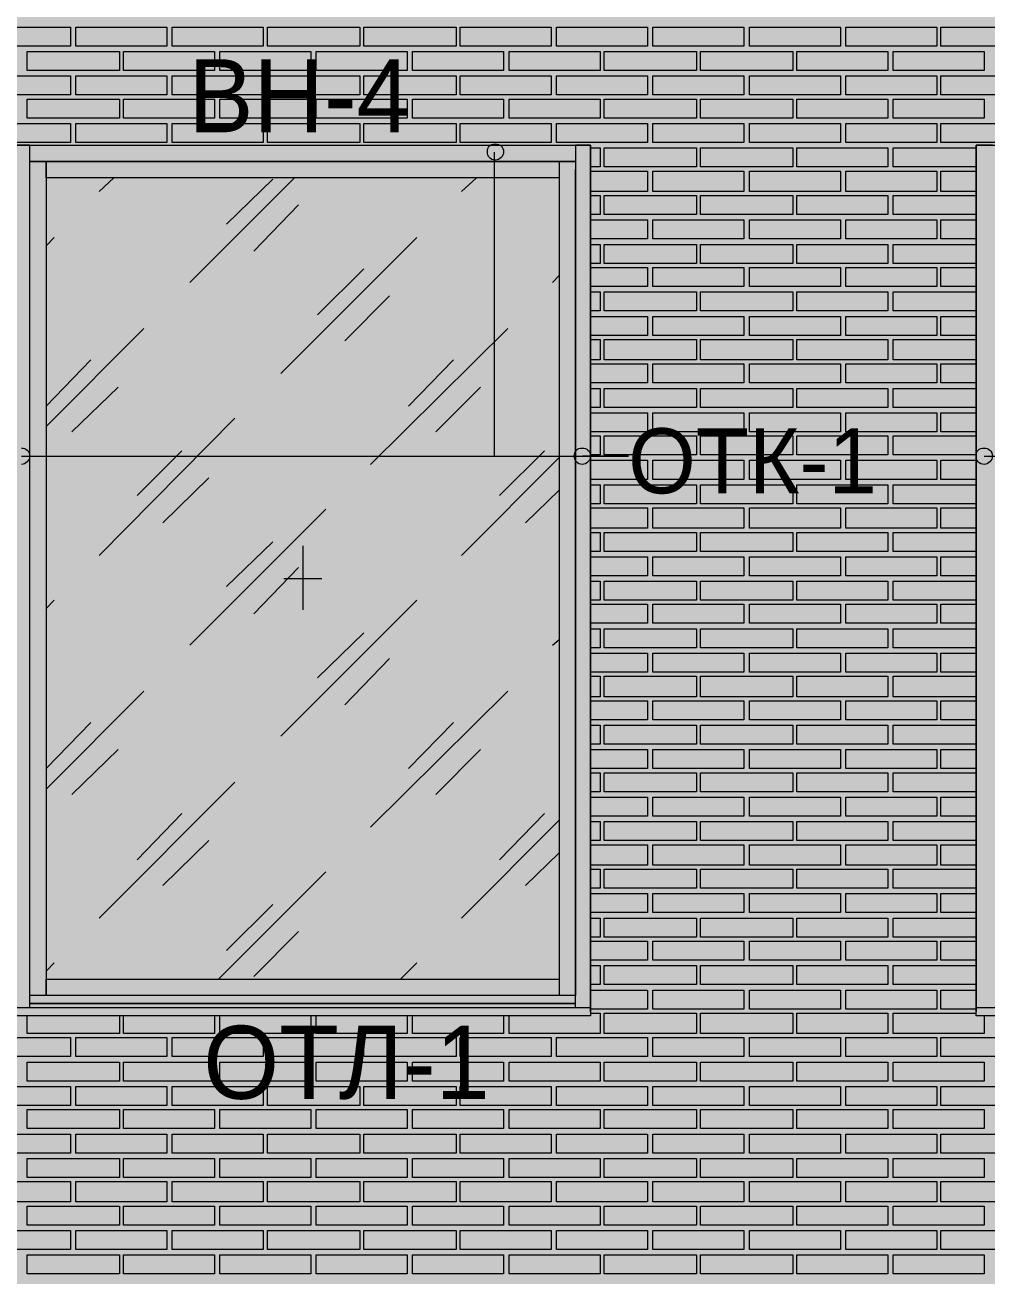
# Model space of a CAD drawing. Header units: millimetres. Extents: x -28928 to 100580, y -22867 to 36490.
# Drawn here: x 23032 to 26030, y 20267 to 24164 of the extents above; entities that cross this region are included whole.
import ezdxf

# ---------------------------------------------------------------- set-up
doc = ezdxf.new("R2010")
doc.units = ezdxf.units.MM
doc.layers.add('PDF _Геометрия', color=7, linetype='Continuous', true_color=0x8f8e8d)
doc.layers.add('PDF _Сплошная заливка', color=7, linetype='Continuous', true_color=0xffffff)
doc.layers.add('PDF _Текст', color=7, linetype='Continuous')

msp = doc.modelspace()

# ---------------------------------------------------------------- hatches: boundary and pattern name
at = {"layer": 'PDF _Сплошная заливка', "true_color": 0xdcd6cf, "transparency": 33554559}
msp.add_hatch(color=254, dxfattribs=at).paths.add_polyline_path([(19133.7, 30089.1), (19133.7, 16343.4), (52641.4, 16343.4), (52641.4, 30089.1)])

# ---------------------------------------------------------------- linework, layer by layer
at = {"layer": 'PDF _Геометрия', "lineweight": 9}
for points in [[(23174.1, 24098.4), (23030.3, 24098.4), (22890.7, 24098.4), (22890.7, 24157.6), (23030.3, 24157.6), (23174.1, 24157.6)], [(23474.5, 24098.4), (23330.7, 24098.4), (23191.1, 24098.4), (23191.1, 24157.6), (23330.7, 24157.6), (23474.5, 24157.6)], [(23774.9, 24098.4), (23631.1, 24098.4), (23491.4, 24098.4), (23491.4, 24157.6), (23631.1, 24157.6), (23774.9, 24157.6)], [(24075.3, 24098.4), (23931.4, 24098.4), (23787.6, 24098.4), (23787.6, 24157.6), (23931.4, 24157.6), (24075.3, 24157.6)], [(24375.7, 24098.4), (24231.8, 24098.4), (24088, 24098.4), (24088, 24157.6), (24231.8, 24157.6), (24375.7, 24157.6)], [(24671.8, 24098.4), (24532.2, 24098.4), (24388.4, 24098.4), (24388.4, 24157.6), (24532.2, 24157.6), (24671.8, 24157.6)], [(24972.2, 24098.4), (24832.6, 24098.4), (24688.7, 24098.4), (24688.7, 24157.6), (24832.6, 24157.6), (24972.2, 24157.6)], [(25272.6, 24098.4), (25128.7, 24098.4), (24989.1, 24098.4), (24989.1, 24157.6), (25128.7, 24157.6), (25272.6, 24157.6)], [(25573, 24098.4), (25429.1, 24098.4), (25289.5, 24098.4), (25289.5, 24157.6), (25429.1, 24157.6), (25573, 24157.6)], [(25873.4, 24098.4), (25729.5, 24098.4), (25589.9, 24098.4), (25589.9, 24157.6), (25729.5, 24157.6), (25873.4, 24157.6)], [(26173.7, 24098.4), (26029.9, 24098.4), (25886.1, 24098.4), (25886.1, 24157.6), (26029.9, 24157.6), (26173.7, 24157.6)], [(23326.4, 24081.4), (23326.4, 24022.2), (23038.7, 24022.2), (23038.7, 24081.4)], [(23622.6, 24081.4), (23622.6, 24022.2), (23339.1, 24022.2), (23339.1, 24081.4)], [(23923, 24081.4), (23923, 24022.2), (23639.5, 24022.2), (23639.5, 24081.4)], [(24223.4, 24081.4), (24223.4, 24022.2), (23939.9, 24022.2), (23939.9, 24081.4)], [(24523.7, 24081.4), (24523.7, 24022.2), (24240.3, 24022.2), (24240.3, 24081.4)], [(24824.1, 24081.4), (24824.1, 24022.2), (24540.7, 24022.2), (24540.7, 24081.4)], [(25124.5, 24081.4), (25124.5, 24022.2), (24836.8, 24022.2), (24836.8, 24081.4)], [(25424.9, 24081.4), (25424.9, 24022.2), (25137.2, 24022.2), (25137.2, 24081.4)], [(25721.1, 24081.4), (25721.1, 24022.2), (25437.6, 24022.2), (25437.6, 24081.4)], [(26021.4, 24081.4), (26021.4, 24022.2), (25738, 24022.2), (25738, 24081.4)], [(23174.1, 23946), (23030.3, 23946), (22890.7, 23946), (22890.7, 24005.3), (23030.3, 24005.3), (23174.1, 24005.3)], [(23474.5, 23946), (23330.7, 23946), (23191.1, 23946), (23191.1, 24005.3), (23330.7, 24005.3), (23474.5, 24005.3)], [(23774.9, 23946), (23631.1, 23946), (23491.4, 23946), (23491.4, 24005.3), (23631.1, 24005.3), (23774.9, 24005.3)], [(24075.3, 23946), (23931.4, 23946), (23787.6, 23946), (23787.6, 24005.3), (23931.4, 24005.3), (24075.3, 24005.3)], [(24375.7, 23946), (24231.8, 23946), (24088, 23946), (24088, 24005.3), (24231.8, 24005.3), (24375.7, 24005.3)], [(24671.8, 23946), (24532.2, 23946), (24388.4, 23946), (24388.4, 24005.3), (24532.2, 24005.3), (24671.8, 24005.3)], [(24972.2, 23946), (24832.6, 23946), (24688.7, 23946), (24688.7, 24005.3), (24832.6, 24005.3), (24972.2, 24005.3)], [(25272.6, 23946), (25128.7, 23946), (24989.1, 23946), (24989.1, 24005.3), (25128.7, 24005.3), (25272.6, 24005.3)], [(25573, 23946), (25429.1, 23946), (25289.5, 23946), (25289.5, 24005.3), (25429.1, 24005.3), (25573, 24005.3)], [(25873.4, 23946), (25729.5, 23946), (25589.9, 23946), (25589.9, 24005.3), (25729.5, 24005.3), (25873.4, 24005.3)], [(26173.7, 23946), (26029.9, 23946), (25886.1, 23946), (25886.1, 24005.3), (26029.9, 24005.3), (26173.7, 24005.3)], [(23326.4, 23933.4), (23326.4, 23874.1), (23038.7, 23874.1), (23038.7, 23933.4)], [(23622.6, 23933.4), (23622.6, 23874.1), (23339.1, 23874.1), (23339.1, 23933.4)], [(23923, 23933.4), (23923, 23874.1), (23639.5, 23874.1), (23639.5, 23933.4)], [(24223.4, 23933.4), (24223.4, 23874.1), (23939.9, 23874.1), (23939.9, 23933.4)], [(24523.7, 23933.4), (24523.7, 23874.1), (24240.3, 23874.1), (24240.3, 23933.4)], [(24824.1, 23933.4), (24824.1, 23874.1), (24540.7, 23874.1), (24540.7, 23933.4)], [(25124.5, 23933.4), (25124.5, 23874.1), (24836.8, 23874.1), (24836.8, 23933.4)], [(25424.9, 23933.4), (25424.9, 23874.1), (25137.2, 23874.1), (25137.2, 23933.4)], [(25721.1, 23933.4), (25721.1, 23874.1), (25437.6, 23874.1), (25437.6, 23933.4)], [(26021.4, 23933.4), (26021.4, 23874.1), (25738, 23874.1), (25738, 23933.4)], [(23174.1, 23798), (23030.3, 23798), (22890.7, 23798), (22890.7, 23857.2), (23030.3, 23857.2), (23174.1, 23857.2)], [(23474.5, 23798), (23330.7, 23798), (23191.1, 23798), (23191.1, 23857.2), (23330.7, 23857.2), (23474.5, 23857.2)], [(23774.9, 23798), (23631.1, 23798), (23491.4, 23798), (23491.4, 23857.2), (23631.1, 23857.2), (23774.9, 23857.2)], [(24075.3, 23798), (23931.4, 23798), (23787.6, 23798), (23787.6, 23857.2), (23931.4, 23857.2), (24075.3, 23857.2)], [(24375.7, 23798), (24231.8, 23798), (24088, 23798), (24088, 23857.2), (24231.8, 23857.2), (24375.7, 23857.2)], [(24671.8, 23798), (24532.2, 23798), (24388.4, 23798), (24388.4, 23857.2), (24532.2, 23857.2), (24671.8, 23857.2)], [(24972.2, 23798), (24832.6, 23798), (24688.7, 23798), (24688.7, 23857.2), (24832.6, 23857.2), (24972.2, 23857.2)], [(25272.6, 23798), (25128.7, 23798), (24989.1, 23798), (24989.1, 23857.2), (25128.7, 23857.2), (25272.6, 23857.2)], [(25573, 23798), (25429.1, 23798), (25289.5, 23798), (25289.5, 23857.2), (25429.1, 23857.2), (25573, 23857.2)], [(25873.4, 23798), (25729.5, 23798), (25589.9, 23798), (25589.9, 23857.2), (25729.5, 23857.2), (25873.4, 23857.2)], [(26173.7, 23798), (26029.9, 23798), (25886.1, 23798), (25886.1, 23857.2), (26029.9, 23857.2), (26173.7, 23857.2)], [(25124.5, 23781), (25124.5, 23721.8), (24836.8, 23721.8), (24836.8, 23781)], [(25424.9, 23781), (25424.9, 23721.8), (25137.2, 23721.8), (25137.2, 23781)], [(25721.1, 23781), (25721.1, 23721.8), (25437.6, 23721.8), (25437.6, 23781)], [(25272.6, 23645.7), (25128.7, 23645.7), (24989.1, 23645.7), (24989.1, 23709.1), (25128.7, 23709.1), (25272.6, 23709.1)], [(25573, 23645.7), (25429.1, 23645.7), (25289.5, 23645.7), (25289.5, 23709.1), (25429.1, 23709.1), (25573, 23709.1)], [(25873.4, 23645.7), (25729.5, 23645.7), (25589.9, 23645.7), (25589.9, 23709.1), (25729.5, 23709.1), (25873.4, 23709.1)], [(25124.5, 23633), (25124.5, 23573.7), (24836.8, 23573.7), (24836.8, 23633)], [(25424.9, 23633), (25424.9, 23573.7), (25137.2, 23573.7), (25137.2, 23633)], [(25721.1, 23633), (25721.1, 23573.7), (25437.6, 23573.7), (25437.6, 23633)], [(25272.6, 23497.6), (25128.7, 23497.6), (24989.1, 23497.6), (24989.1, 23556.8), (25128.7, 23556.8), (25272.6, 23556.8)], [(25573, 23497.6), (25429.1, 23497.6), (25289.5, 23497.6), (25289.5, 23556.8), (25429.1, 23556.8), (25573, 23556.8)], [(25873.4, 23497.6), (25729.5, 23497.6), (25589.9, 23497.6), (25589.9, 23556.8), (25729.5, 23556.8), (25873.4, 23556.8)], [(25124.5, 23480.7), (25124.5, 23421.4), (24836.8, 23421.4), (24836.8, 23480.7)], [(25424.9, 23480.7), (25424.9, 23421.4), (25137.2, 23421.4), (25137.2, 23480.7)], [(25721.1, 23480.7), (25721.1, 23421.4), (25437.6, 23421.4), (25437.6, 23480.7)], [(25272.6, 23349.5), (25128.7, 23349.5), (24989.1, 23349.5), (24989.1, 23408.7), (25128.7, 23408.7), (25272.6, 23408.7)], [(25573, 23349.5), (25429.1, 23349.5), (25289.5, 23349.5), (25289.5, 23408.7), (25429.1, 23408.7), (25573, 23408.7)], [(25873.4, 23349.5), (25729.5, 23349.5), (25589.9, 23349.5), (25589.9, 23408.7), (25729.5, 23408.7), (25873.4, 23408.7)], [(25124.5, 23332.6), (25124.5, 23273.4), (24836.8, 23273.4), (24836.8, 23332.6)], [(25424.9, 23332.6), (25424.9, 23273.4), (25137.2, 23273.4), (25137.2, 23332.6)], [(25721.1, 23332.6), (25721.1, 23273.4), (25437.6, 23273.4), (25437.6, 23332.6)], [(25272.6, 23197.2), (25128.7, 23197.2), (24989.1, 23197.2), (24989.1, 23256.4), (25128.7, 23256.4), (25272.6, 23256.4)], [(25573, 23197.2), (25429.1, 23197.2), (25289.5, 23197.2), (25289.5, 23256.4), (25429.1, 23256.4), (25573, 23256.4)], [(25873.4, 23197.2), (25729.5, 23197.2), (25589.9, 23197.2), (25589.9, 23256.4), (25729.5, 23256.4), (25873.4, 23256.4)], [(25124.5, 23184.5), (25124.5, 23121), (24836.8, 23121), (24836.8, 23184.5)], [(25424.9, 23184.5), (25424.9, 23121), (25137.2, 23121), (25137.2, 23184.5)], [(25721.1, 23184.5), (25721.1, 23121), (25437.6, 23121), (25437.6, 23184.5)], [(25272.6, 23049.1), (25128.7, 23049.1), (24989.1, 23049.1), (24989.1, 23108.4), (25128.7, 23108.4), (25272.6, 23108.4)], [(25573, 23049.1), (25429.1, 23049.1), (25289.5, 23049.1), (25289.5, 23108.4), (25429.1, 23108.4), (25573, 23108.4)], [(25873.4, 23049.1), (25729.5, 23049.1), (25589.9, 23049.1), (25589.9, 23108.4), (25729.5, 23108.4), (25873.4, 23108.4)], [(25124.5, 23032.2), (25124.5, 22973), (24836.8, 22973), (24836.8, 23032.2)], [(25424.9, 23032.2), (25424.9, 22973), (25137.2, 22973), (25137.2, 23032.2)], [(25721.1, 23032.2), (25721.1, 22973), (25437.6, 22973), (25437.6, 23032.2)], [(25272.6, 22896.8), (25128.7, 22896.8), (24989.1, 22896.8), (24989.1, 22956), (25128.7, 22956), (25272.6, 22956)], [(25573, 22896.8), (25429.1, 22896.8), (25289.5, 22896.8), (25289.5, 22956), (25429.1, 22956), (25573, 22956)], [(25873.4, 22896.8), (25729.5, 22896.8), (25589.9, 22896.8), (25589.9, 22956), (25729.5, 22956), (25873.4, 22956)], [(25124.5, 22884.1), (25124.5, 22824.9), (24836.8, 22824.9), (24836.8, 22884.1)], [(25424.9, 22884.1), (25424.9, 22824.9), (25137.2, 22824.9), (25137.2, 22884.1)], [(25721.1, 22884.1), (25721.1, 22824.9), (25437.6, 22824.9), (25437.6, 22884.1)], [(25272.6, 22748.7), (25128.7, 22748.7), (24989.1, 22748.7), (24989.1, 22808), (25128.7, 22808), (25272.6, 22808)], [(25573, 22748.7), (25429.1, 22748.7), (25289.5, 22748.7), (25289.5, 22808), (25429.1, 22808), (25573, 22808)], [(25873.4, 22748.7), (25729.5, 22748.7), (25589.9, 22748.7), (25589.9, 22808), (25729.5, 22808), (25873.4, 22808)], [(25124.5, 22731.8), (25124.5, 22672.6), (24836.8, 22672.6), (24836.8, 22731.8)], [(25424.9, 22731.8), (25424.9, 22672.6), (25137.2, 22672.6), (25137.2, 22731.8)], [(25721.1, 22731.8), (25721.1, 22672.6), (25437.6, 22672.6), (25437.6, 22731.8)], [(25272.6, 22596.4), (25128.7, 22596.4), (24989.1, 22596.4), (24989.1, 22659.9), (25128.7, 22659.9), (25272.6, 22659.9)], [(25573, 22596.4), (25429.1, 22596.4), (25289.5, 22596.4), (25289.5, 22659.9), (25429.1, 22659.9), (25573, 22659.9)], [(25873.4, 22596.4), (25729.5, 22596.4), (25589.9, 22596.4), (25589.9, 22659.9), (25729.5, 22659.9), (25873.4, 22659.9)], [(25124.5, 22583.7), (25124.5, 22524.5), (24836.8, 22524.5), (24836.8, 22583.7)], [(25424.9, 22583.7), (25424.9, 22524.5), (25137.2, 22524.5), (25137.2, 22583.7)], [(25721.1, 22583.7), (25721.1, 22524.5), (25437.6, 22524.5), (25437.6, 22583.7)], [(25272.6, 22448.4), (25128.7, 22448.4), (24989.1, 22448.4), (24989.1, 22507.6), (25128.7, 22507.6), (25272.6, 22507.6)], [(25573, 22448.4), (25429.1, 22448.4), (25289.5, 22448.4), (25289.5, 22507.6), (25429.1, 22507.6), (25573, 22507.6)], [(25873.4, 22448.4), (25729.5, 22448.4), (25589.9, 22448.4), (25589.9, 22507.6), (25729.5, 22507.6), (25873.4, 22507.6)], [(25124.5, 22431.4), (25124.5, 22372.2), (24836.8, 22372.2), (24836.8, 22431.4)], [(25424.9, 22431.4), (25424.9, 22372.2), (25137.2, 22372.2), (25137.2, 22431.4)], [(25721.1, 22431.4), (25721.1, 22372.2), (25437.6, 22372.2), (25437.6, 22431.4)], [(25272.6, 22300.3), (25128.7, 22300.3), (24989.1, 22300.3), (24989.1, 22359.5), (25128.7, 22359.5), (25272.6, 22359.5)], [(25573, 22300.3), (25429.1, 22300.3), (25289.5, 22300.3), (25289.5, 22359.5), (25429.1, 22359.5), (25573, 22359.5)], [(25873.4, 22300.3), (25729.5, 22300.3), (25589.9, 22300.3), (25589.9, 22359.5), (25729.5, 22359.5), (25873.4, 22359.5)], [(25124.5, 22283.4), (25124.5, 22224.1), (24836.8, 22224.1), (24836.8, 22283.4)], [(25424.9, 22283.4), (25424.9, 22224.1), (25137.2, 22224.1), (25137.2, 22283.4)], [(25721.1, 22283.4), (25721.1, 22224.1), (25437.6, 22224.1), (25437.6, 22283.4)], [(25272.6, 22148), (25128.7, 22148), (24989.1, 22148), (24989.1, 22207.2), (25128.7, 22207.2), (25272.6, 22207.2)], [(25573, 22148), (25429.1, 22148), (25289.5, 22148), (25289.5, 22207.2), (25429.1, 22207.2), (25573, 22207.2)], [(25873.4, 22148), (25729.5, 22148), (25589.9, 22148), (25589.9, 22207.2), (25729.5, 22207.2), (25873.4, 22207.2)], [(25124.5, 22135.3), (25124.5, 22071.8), (24836.8, 22071.8), (24836.8, 22135.3)], [(25424.9, 22135.3), (25424.9, 22071.8), (25137.2, 22071.8), (25137.2, 22135.3)], [(25721.1, 22135.3), (25721.1, 22071.8), (25437.6, 22071.8), (25437.6, 22135.3)], [(25272.6, 21999.9), (25128.7, 21999.9), (24989.1, 21999.9), (24989.1, 22059.1), (25128.7, 22059.1), (25272.6, 22059.1)], [(25573, 21999.9), (25429.1, 21999.9), (25289.5, 21999.9), (25289.5, 22059.1), (25429.1, 22059.1), (25573, 22059.1)], [(25873.4, 21999.9), (25729.5, 21999.9), (25589.9, 21999.9), (25589.9, 22059.1), (25729.5, 22059.1), (25873.4, 22059.1)], [(25124.5, 21983), (25124.5, 21923.7), (24836.8, 21923.7), (24836.8, 21983)], [(25424.9, 21983), (25424.9, 21923.7), (25137.2, 21923.7), (25137.2, 21983)], [(25721.1, 21983), (25721.1, 21923.7), (25437.6, 21923.7), (25437.6, 21983)], [(25272.6, 21847.6), (25128.7, 21847.6), (24989.1, 21847.6), (24989.1, 21906.8), (25128.7, 21906.8), (25272.6, 21906.8)], [(25573, 21847.6), (25429.1, 21847.6), (25289.5, 21847.6), (25289.5, 21906.8), (25429.1, 21906.8), (25573, 21906.8)], [(25873.4, 21847.6), (25729.5, 21847.6), (25589.9, 21847.6), (25589.9, 21906.8), (25729.5, 21906.8), (25873.4, 21906.8)], [(25124.5, 21834.9), (25124.5, 21775.7), (24836.8, 21775.7), (24836.8, 21834.9)], [(25424.9, 21834.9), (25424.9, 21775.7), (25137.2, 21775.7), (25137.2, 21834.9)], [(25721.1, 21834.9), (25721.1, 21775.7), (25437.6, 21775.7), (25437.6, 21834.9)], [(25272.6, 21699.5), (25128.7, 21699.5), (24989.1, 21699.5), (24989.1, 21758.7), (25128.7, 21758.7), (25272.6, 21758.7)], [(25573, 21699.5), (25429.1, 21699.5), (25289.5, 21699.5), (25289.5, 21758.7), (25429.1, 21758.7), (25573, 21758.7)], [(25873.4, 21699.5), (25729.5, 21699.5), (25589.9, 21699.5), (25589.9, 21758.7), (25729.5, 21758.7), (25873.4, 21758.7)], [(25124.5, 21682.6), (25124.5, 21623.4), (24836.8, 21623.4), (24836.8, 21682.6)], [(25424.9, 21682.6), (25424.9, 21623.4), (25137.2, 21623.4), (25137.2, 21682.6)], [(25721.1, 21682.6), (25721.1, 21623.4), (25437.6, 21623.4), (25437.6, 21682.6)], [(25272.6, 21547.2), (25128.7, 21547.2), (24989.1, 21547.2), (24989.1, 21610.7), (25128.7, 21610.7), (25272.6, 21610.7)], [(25573, 21547.2), (25429.1, 21547.2), (25289.5, 21547.2), (25289.5, 21610.7), (25429.1, 21610.7), (25573, 21610.7)], [(25873.4, 21547.2), (25729.5, 21547.2), (25589.9, 21547.2), (25589.9, 21610.7), (25729.5, 21610.7), (25873.4, 21610.7)], [(25124.5, 21534.5), (25124.5, 21475.3), (24836.8, 21475.3), (24836.8, 21534.5)], [(25424.9, 21534.5), (25424.9, 21475.3), (25137.2, 21475.3), (25137.2, 21534.5)], [(25721.1, 21534.5), (25721.1, 21475.3), (25437.6, 21475.3), (25437.6, 21534.5)], [(25272.6, 21399.1), (25128.7, 21399.1), (24989.1, 21399.1), (24989.1, 21458.4), (25128.7, 21458.4), (25272.6, 21458.4)], [(25573, 21399.1), (25429.1, 21399.1), (25289.5, 21399.1), (25289.5, 21458.4), (25429.1, 21458.4), (25573, 21458.4)], [(25873.4, 21399.1), (25729.5, 21399.1), (25589.9, 21399.1), (25589.9, 21458.4), (25729.5, 21458.4), (25873.4, 21458.4)], [(25124.5, 21382.2), (25124.5, 21323), (24836.8, 21323), (24836.8, 21382.2)], [(25424.9, 21382.2), (25424.9, 21323), (25137.2, 21323), (25137.2, 21382.2)], [(25721.1, 21382.2), (25721.1, 21323), (25437.6, 21323), (25437.6, 21382.2)], [(25272.6, 21251), (25128.7, 21251), (24989.1, 21251), (24989.1, 21310.3), (25128.7, 21310.3), (25272.6, 21310.3)], [(25573, 21251), (25429.1, 21251), (25289.5, 21251), (25289.5, 21310.3), (25429.1, 21310.3), (25573, 21310.3)], [(25873.4, 21251), (25729.5, 21251), (25589.9, 21251), (25589.9, 21310.3), (25729.5, 21310.3), (25873.4, 21310.3)], [(25124.5, 21234.1), (25124.5, 21174.9), (24836.8, 21174.9), (24836.8, 21234.1)], [(25424.9, 21234.1), (25424.9, 21174.9), (25137.2, 21174.9), (25137.2, 21234.1)], [(25721.1, 21234.1), (25721.1, 21174.9), (25437.6, 21174.9), (25437.6, 21234.1)], [(25272.6, 21098.7), (25128.7, 21098.7), (24989.1, 21098.7), (24989.1, 21158), (25128.7, 21158), (25272.6, 21158)], [(25573, 21098.7), (25429.1, 21098.7), (25289.5, 21098.7), (25289.5, 21158), (25429.1, 21158), (25573, 21158)], [(25873.4, 21098.7), (25729.5, 21098.7), (25589.9, 21098.7), (25589.9, 21158), (25729.5, 21158), (25873.4, 21158)], [(25124.5, 21086), (25124.5, 21022.6), (24836.8, 21022.6), (24836.8, 21086)], [(25424.9, 21086), (25424.9, 21022.6), (25137.2, 21022.6), (25137.2, 21086)], [(25721.1, 21086), (25721.1, 21022.6), (25437.6, 21022.6), (25437.6, 21086)], [(23174.1, 20950.7), (23030.3, 20950.7), (22890.7, 20950.7), (22890.7, 21009.9), (23030.3, 21009.9), (23174.1, 21009.9)], [(23474.5, 20950.7), (23330.7, 20950.7), (23191.1, 20950.7), (23191.1, 21009.9), (23330.7, 21009.9), (23474.5, 21009.9)], [(23774.9, 20950.7), (23631.1, 20950.7), (23491.4, 20950.7), (23491.4, 21009.9), (23631.1, 21009.9), (23774.9, 21009.9)], [(24075.3, 20950.7), (23931.4, 20950.7), (23787.6, 20950.7), (23787.6, 21009.9), (23931.4, 21009.9), (24075.3, 21009.9)], [(24375.7, 20950.7), (24231.8, 20950.7), (24088, 20950.7), (24088, 21009.9), (24231.8, 21009.9), (24375.7, 21009.9)], [(24671.8, 20950.7), (24532.2, 20950.7), (24388.4, 20950.7), (24388.4, 21009.9), (24532.2, 21009.9), (24671.8, 21009.9)], [(24972.2, 20950.7), (24832.6, 20950.7), (24688.7, 20950.7), (24688.7, 21009.9), (24832.6, 21009.9), (24972.2, 21009.9)], [(25272.6, 20950.7), (25128.7, 20950.7), (24989.1, 20950.7), (24989.1, 21009.9), (25128.7, 21009.9), (25272.6, 21009.9)], [(25573, 20950.7), (25429.1, 20950.7), (25289.5, 20950.7), (25289.5, 21009.9), (25429.1, 21009.9), (25573, 21009.9)], [(25873.4, 20950.7), (25729.5, 20950.7), (25589.9, 20950.7), (25589.9, 21009.9), (25729.5, 21009.9), (25873.4, 21009.9)], [(26173.7, 20950.7), (26029.9, 20950.7), (25886.1, 20950.7), (25886.1, 21009.9), (26029.9, 21009.9), (26173.7, 21009.9)], [(23326.4, 20933.7), (23326.4, 20874.5), (23038.7, 20874.5), (23038.7, 20933.7)], [(23622.6, 20933.7), (23622.6, 20874.5), (23339.1, 20874.5), (23339.1, 20933.7)], [(23923, 20933.7), (23923, 20874.5), (23639.5, 20874.5), (23639.5, 20933.7)], [(24223.4, 20933.7), (24223.4, 20874.5), (23939.9, 20874.5), (23939.9, 20933.7)], [(24523.7, 20933.7), (24523.7, 20874.5), (24240.3, 20874.5), (24240.3, 20933.7)], [(24824.1, 20933.7), (24824.1, 20874.5), (24540.7, 20874.5), (24540.7, 20933.7)], [(25124.5, 20933.7), (25124.5, 20874.5), (24836.8, 20874.5), (24836.8, 20933.7)], [(25424.9, 20933.7), (25424.9, 20874.5), (25137.2, 20874.5), (25137.2, 20933.7)], [(25721.1, 20933.7), (25721.1, 20874.5), (25437.6, 20874.5), (25437.6, 20933.7)], [(26021.4, 20933.7), (26021.4, 20874.5), (25738, 20874.5), (25738, 20933.7)], [(23174.1, 20798.4), (23030.3, 20798.4), (22890.7, 20798.4), (22890.7, 20857.6), (23030.3, 20857.6), (23174.1, 20857.6)], [(23474.5, 20798.4), (23330.7, 20798.4), (23191.1, 20798.4), (23191.1, 20857.6), (23330.7, 20857.6), (23474.5, 20857.6)], [(23774.9, 20798.4), (23631.1, 20798.4), (23491.4, 20798.4), (23491.4, 20857.6), (23631.1, 20857.6), (23774.9, 20857.6)], [(24075.3, 20798.4), (23931.4, 20798.4), (23787.6, 20798.4), (23787.6, 20857.6), (23931.4, 20857.6), (24075.3, 20857.6)], [(24375.7, 20798.4), (24231.8, 20798.4), (24088, 20798.4), (24088, 20857.6), (24231.8, 20857.6), (24375.7, 20857.6)], [(24671.8, 20798.4), (24532.2, 20798.4), (24388.4, 20798.4), (24388.4, 20857.6), (24532.2, 20857.6), (24671.8, 20857.6)], [(24972.2, 20798.4), (24832.6, 20798.4), (24688.7, 20798.4), (24688.7, 20857.6), (24832.6, 20857.6), (24972.2, 20857.6)], [(25272.6, 20798.4), (25128.7, 20798.4), (24989.1, 20798.4), (24989.1, 20857.6), (25128.7, 20857.6), (25272.6, 20857.6)], [(25573, 20798.4), (25429.1, 20798.4), (25289.5, 20798.4), (25289.5, 20857.6), (25429.1, 20857.6), (25573, 20857.6)], [(25873.4, 20798.4), (25729.5, 20798.4), (25589.9, 20798.4), (25589.9, 20857.6), (25729.5, 20857.6), (25873.4, 20857.6)], [(26173.7, 20798.4), (26029.9, 20798.4), (25886.1, 20798.4), (25886.1, 20857.6), (26029.9, 20857.6), (26173.7, 20857.6)], [(23326.4, 20785.7), (23326.4, 20726.4), (23038.7, 20726.4), (23038.7, 20785.7)], [(23622.6, 20785.7), (23622.6, 20726.4), (23339.1, 20726.4), (23339.1, 20785.7)], [(23923, 20785.7), (23923, 20726.4), (23639.5, 20726.4), (23639.5, 20785.7)], [(24223.4, 20785.7), (24223.4, 20726.4), (23939.9, 20726.4), (23939.9, 20785.7)], [(24523.7, 20785.7), (24523.7, 20726.4), (24240.3, 20726.4), (24240.3, 20785.7)], [(24824.1, 20785.7), (24824.1, 20726.4), (24540.7, 20726.4), (24540.7, 20785.7)], [(25124.5, 20785.7), (25124.5, 20726.4), (24836.8, 20726.4), (24836.8, 20785.7)], [(25424.9, 20785.7), (25424.9, 20726.4), (25137.2, 20726.4), (25137.2, 20785.7)], [(25721.1, 20785.7), (25721.1, 20726.4), (25437.6, 20726.4), (25437.6, 20785.7)], [(26021.4, 20785.7), (26021.4, 20726.4), (25738, 20726.4), (25738, 20785.7)], [(23174.1, 20650.3), (23030.3, 20650.3), (22890.7, 20650.3), (22890.7, 20709.5), (23030.3, 20709.5), (23174.1, 20709.5)], [(23474.5, 20650.3), (23330.7, 20650.3), (23191.1, 20650.3), (23191.1, 20709.5), (23330.7, 20709.5), (23474.5, 20709.5)], [(23774.9, 20650.3), (23631.1, 20650.3), (23491.4, 20650.3), (23491.4, 20709.5), (23631.1, 20709.5), (23774.9, 20709.5)], [(24075.3, 20650.3), (23931.4, 20650.3), (23787.6, 20650.3), (23787.6, 20709.5), (23931.4, 20709.5), (24075.3, 20709.5)], [(24375.7, 20650.3), (24231.8, 20650.3), (24088, 20650.3), (24088, 20709.5), (24231.8, 20709.5), (24375.7, 20709.5)], [(24671.8, 20650.3), (24532.2, 20650.3), (24388.4, 20650.3), (24388.4, 20709.5), (24532.2, 20709.5), (24671.8, 20709.5)], [(24972.2, 20650.3), (24832.6, 20650.3), (24688.7, 20650.3), (24688.7, 20709.5), (24832.6, 20709.5), (24972.2, 20709.5)], [(25272.6, 20650.3), (25128.7, 20650.3), (24989.1, 20650.3), (24989.1, 20709.5), (25128.7, 20709.5), (25272.6, 20709.5)], [(25573, 20650.3), (25429.1, 20650.3), (25289.5, 20650.3), (25289.5, 20709.5), (25429.1, 20709.5), (25573, 20709.5)], [(25873.4, 20650.3), (25729.5, 20650.3), (25589.9, 20650.3), (25589.9, 20709.5), (25729.5, 20709.5), (25873.4, 20709.5)], [(26173.7, 20650.3), (26029.9, 20650.3), (25886.1, 20650.3), (25886.1, 20709.5), (26029.9, 20709.5), (26173.7, 20709.5)], [(23326.4, 20633.4), (23326.4, 20574.1), (23038.7, 20574.1), (23038.7, 20633.4)], [(23622.6, 20633.4), (23622.6, 20574.1), (23339.1, 20574.1), (23339.1, 20633.4)], [(23923, 20633.4), (23923, 20574.1), (23639.5, 20574.1), (23639.5, 20633.4)], [(24223.4, 20633.4), (24223.4, 20574.1), (23939.9, 20574.1), (23939.9, 20633.4)], [(24523.7, 20633.4), (24523.7, 20574.1), (24240.3, 20574.1), (24240.3, 20633.4)], [(24824.1, 20633.4), (24824.1, 20574.1), (24540.7, 20574.1), (24540.7, 20633.4)], [(25124.5, 20633.4), (25124.5, 20574.1), (24836.8, 20574.1), (24836.8, 20633.4)], [(25424.9, 20633.4), (25424.9, 20574.1), (25137.2, 20574.1), (25137.2, 20633.4)], [(25721.1, 20633.4), (25721.1, 20574.1), (25437.6, 20574.1), (25437.6, 20633.4)], [(26021.4, 20633.4), (26021.4, 20574.1), (25738, 20574.1), (25738, 20633.4)], [(23174.1, 20498), (23030.3, 20498), (22890.7, 20498), (22890.7, 20561.4), (23030.3, 20561.4), (23174.1, 20561.4)], [(23474.5, 20498), (23330.7, 20498), (23191.1, 20498), (23191.1, 20561.4), (23330.7, 20561.4), (23474.5, 20561.4)], [(23774.9, 20498), (23631.1, 20498), (23491.4, 20498), (23491.4, 20561.4), (23631.1, 20561.4), (23774.9, 20561.4)], [(24075.3, 20498), (23931.4, 20498), (23787.6, 20498), (23787.6, 20561.4), (23931.4, 20561.4), (24075.3, 20561.4)], [(24375.7, 20498), (24231.8, 20498), (24088, 20498), (24088, 20561.4), (24231.8, 20561.4), (24375.7, 20561.4)], [(24671.8, 20498), (24532.2, 20498), (24388.4, 20498), (24388.4, 20561.4), (24532.2, 20561.4), (24671.8, 20561.4)], [(24972.2, 20498), (24832.6, 20498), (24688.7, 20498), (24688.7, 20561.4), (24832.6, 20561.4), (24972.2, 20561.4)], [(25272.6, 20498), (25128.7, 20498), (24989.1, 20498), (24989.1, 20561.4), (25128.7, 20561.4), (25272.6, 20561.4)], [(25573, 20498), (25429.1, 20498), (25289.5, 20498), (25289.5, 20561.4), (25429.1, 20561.4), (25573, 20561.4)], [(25873.4, 20498), (25729.5, 20498), (25589.9, 20498), (25589.9, 20561.4), (25729.5, 20561.4), (25873.4, 20561.4)], [(26173.7, 20498), (26029.9, 20498), (25886.1, 20498), (25886.1, 20561.4), (26029.9, 20561.4), (26173.7, 20561.4)], [(23326.4, 20485.3), (23326.4, 20426), (23038.7, 20426), (23038.7, 20485.3)], [(23622.6, 20485.3), (23622.6, 20426), (23339.1, 20426), (23339.1, 20485.3)], [(23923, 20485.3), (23923, 20426), (23639.5, 20426), (23639.5, 20485.3)], [(24223.4, 20485.3), (24223.4, 20426), (23939.9, 20426), (23939.9, 20485.3)], [(24523.7, 20485.3), (24523.7, 20426), (24240.3, 20426), (24240.3, 20485.3)], [(24824.1, 20485.3), (24824.1, 20426), (24540.7, 20426), (24540.7, 20485.3)], [(25124.5, 20485.3), (25124.5, 20426), (24836.8, 20426), (24836.8, 20485.3)], [(25424.9, 20485.3), (25424.9, 20426), (25137.2, 20426), (25137.2, 20485.3)], [(25721.1, 20485.3), (25721.1, 20426), (25437.6, 20426), (25437.6, 20485.3)], [(26021.4, 20485.3), (26021.4, 20426), (25738, 20426), (25738, 20485.3)], [(23174.1, 20349.9), (23030.3, 20349.9), (22890.7, 20349.9), (22890.7, 20409.1), (23030.3, 20409.1), (23174.1, 20409.1)], [(23474.5, 20349.9), (23330.7, 20349.9), (23191.1, 20349.9), (23191.1, 20409.1), (23330.7, 20409.1), (23474.5, 20409.1)], [(23774.9, 20349.9), (23631.1, 20349.9), (23491.4, 20349.9), (23491.4, 20409.1), (23631.1, 20409.1), (23774.9, 20409.1)], [(24075.3, 20349.9), (23931.4, 20349.9), (23787.6, 20349.9), (23787.6, 20409.1), (23931.4, 20409.1), (24075.3, 20409.1)], [(24375.7, 20349.9), (24231.8, 20349.9), (24088, 20349.9), (24088, 20409.1), (24231.8, 20409.1), (24375.7, 20409.1)], [(24671.8, 20349.9), (24532.2, 20349.9), (24388.4, 20349.9), (24388.4, 20409.1), (24532.2, 20409.1), (24671.8, 20409.1)], [(24972.2, 20349.9), (24832.6, 20349.9), (24688.7, 20349.9), (24688.7, 20409.1), (24832.6, 20409.1), (24972.2, 20409.1)], [(25272.6, 20349.9), (25128.7, 20349.9), (24989.1, 20349.9), (24989.1, 20409.1), (25128.7, 20409.1), (25272.6, 20409.1)], [(25573, 20349.9), (25429.1, 20349.9), (25289.5, 20349.9), (25289.5, 20409.1), (25429.1, 20409.1), (25573, 20409.1)], [(25873.4, 20349.9), (25729.5, 20349.9), (25589.9, 20349.9), (25589.9, 20409.1), (25729.5, 20409.1), (25873.4, 20409.1)], [(26173.7, 20349.9), (26029.9, 20349.9), (25886.1, 20349.9), (25886.1, 20409.1), (26029.9, 20409.1), (26173.7, 20409.1)], [(23326.4, 20333), (23326.4, 20273.7), (23038.7, 20273.7), (23038.7, 20333)], [(23622.6, 20333), (23622.6, 20273.7), (23339.1, 20273.7), (23339.1, 20333)], [(23923, 20333), (23923, 20273.7), (23639.5, 20273.7), (23639.5, 20333)], [(24223.4, 20333), (24223.4, 20273.7), (23939.9, 20273.7), (23939.9, 20333)], [(24523.7, 20333), (24523.7, 20273.7), (24240.3, 20273.7), (24240.3, 20333)], [(24824.1, 20333), (24824.1, 20273.7), (24540.7, 20273.7), (24540.7, 20333)], [(25124.5, 20333), (25124.5, 20273.7), (24836.8, 20273.7), (24836.8, 20333)], [(25424.9, 20333), (25424.9, 20273.7), (25137.2, 20273.7), (25137.2, 20333)], [(25721.1, 20333), (25721.1, 20273.7), (25437.6, 20273.7), (25437.6, 20333)], [(26021.4, 20333), (26021.4, 20273.7), (25738, 20273.7), (25738, 20333)]]:
    msp.add_lwpolyline(points, close=True, dxfattribs=at)
at = {"layer": 'PDF _Геометрия', "color": 7, "lineweight": 9}
for points in [[(23047.2, 21103), (23047.2, 21166.4), (23047.2, 23713.4), (23047.2, 23789.5), (22996.4, 23789.5), (22996.4, 23713.4), (22996.4, 21166.4), (22996.4, 21090.3), (22996.4, 23789.5), (24794.5, 23789.5), (24794.5, 21090.3), (24794.5, 21166.4), (24794.5, 23713.4), (24794.5, 23789.5), (24748, 23789.5), (24748, 23713.4)], [(26046.8, 23789.5), (25996.1, 23789.5), (25996.1, 23713.4), (25996.1, 22439.9), (25996.1, 21166.4), (25996.1, 21090.3), (25996.1, 23789.5), (27794.1, 23789.5)], [(24748, 21141), (23047.2, 21141), (23047.2, 23713.4), (23047.2, 23738.7), (23098, 23738.7), (23098, 23713.4), (23098, 21141), (23047.2, 21141)], [(24494.1, 23768.4), (24494.1, 22820.7), (24913, 22820.7), (24769.1, 22820.7)], [(24697.2, 23738.7), (24748, 23738.7)], [(24697.2, 23738.7), (24697.2, 23713.4)], [(24697.2, 23713.4), (24697.2, 21141)], [(24748, 21103), (24748, 21166.4), (24748, 23713.4), (24748, 21141)], [(23263, 23645.7), (23309.5, 23688)], [(23546.4, 23362.2), (23872.2, 23688)], [(23660.7, 23544.1), (23804.5, 23683.7)], [(24392.6, 23645.7), (24439.1, 23688)], [(23745.3, 23459.5), (23884.9, 23603.4)], [(23098, 23476.4), (23123.4, 23501.8)], [(23829.9, 23078.7), (24253, 23501.8)], [(23944.1, 23260.7), (24088, 23404.5)], [(24676.1, 23362.2), (24697.2, 23383.4)], [(24028.7, 23180.3), (24168.4, 23319.9)], [(23098, 22913.7), (23402.6, 23218.4)], [(24109.1, 22795.3), (24536.4, 23218.4)], [(23098, 22977.2), (23237.6, 23121)], [(24227.6, 22977.2), (24367.2, 23121)], [(23178.4, 22896.8), (23322.2, 23036.4)], [(24312.2, 22896.8), (24451.8, 23036.4)], [(23263, 22511.8), (23686.1, 22939.1)], [(23381.4, 22698), (23521.1, 22837.6)], [(24511.1, 22698), (24650.7, 22837.6)], [(23021.8, 22820.7), (24913, 22820.7)], [(24392.6, 22511.8), (24697.2, 22816.4)], [(26021.4, 22820.7), (27912.6, 22820.7)], [(23461.8, 22613.4), (23605.7, 22753)], [(24591.4, 22613.4), (24697.2, 22714.9)], [(23546.4, 22232.6), (23969.5, 22655.7)], [(23660.7, 22414.5), (23804.5, 22554.1)], [(23897.6, 22541.4), (23897.6, 22342.6)], [(23745.3, 22329.9), (23884.9, 22473.7)], [(23838.4, 22439.9), (23956.8, 22439.9)], [(23098, 22346.8), (23123.4, 22372.2)], [(23829.9, 21949.1), (24253, 22372.2)], [(23944.1, 22131), (24088, 22270.7)], [(24676.1, 22232.6), (24697.2, 22249.5)], [(24028.7, 22046.4), (24168.4, 22190.3)], [(23098, 21784.1), (23402.6, 22088.7)], [(24109.1, 21665.7), (24536.4, 22088.7)], [(23098, 21847.6), (23237.6, 21991.4)], [(24227.6, 21847.6), (24367.2, 21991.4)], [(23178.4, 21767.2), (23322.2, 21906.8)], [(24312.2, 21767.2), (24451.8, 21906.8)], [(23263, 21382.2), (23686.1, 21805.3)], [(23381.4, 21564.1), (23521.1, 21708)], [(24511.1, 21564.1), (24650.7, 21708)], [(24392.6, 21382.2), (24697.2, 21686.8)], [(23461.8, 21483.7), (23605.7, 21623.4)], [(24591.4, 21483.7), (24697.2, 21585.3)], [(23635.3, 21191.8), (23969.5, 21526)], [(23660.7, 21280.7), (23804.5, 21424.5)], [(23745.3, 21200.3), (23884.9, 21339.9)], [(23098, 21217.2), (23123.4, 21242.6)], [(24202.2, 21191.8), (24253, 21242.6)], [(24748, 21141), (24697.2, 21141)], [(24794.5, 21107.2), (24794.5, 21103), (22996.4, 21103), (22996.4, 21107.2)], [(24794.5, 21103), (24794.5, 21077.6), (22996.4, 21077.6), (22996.4, 21103)], [(24748, 21115.7), (23047.2, 21115.7), (24748, 21115.7)], [(24748, 21115.7), (23047.2, 21115.7)], [(24794.5, 21086), (24794.5, 21077.6)], [(27794.1, 21107.2), (27794.1, 21103), (25996.1, 21103), (25996.1, 21107.2)], [(27794.1, 21103), (27794.1, 21077.6), (25996.1, 21077.6), (25996.1, 21103)], [(25996.1, 21077.6), (25996.1, 21086)]]:
    msp.add_lwpolyline(points, dxfattribs=at)
for points in [[(23072.6, 23738.7), (23047.2, 23738.7), (23047.2, 23789.5), (23072.6, 23789.5), (24748, 23789.5), (24748, 23738.7)], [(24697.2, 23688), (23098, 23688), (23098, 23738.7), (24697.2, 23738.7)], [(24697.2, 21141), (23098, 21141), (23098, 21191.8), (24697.2, 21191.8)]]:
    msp.add_lwpolyline(points, close=True, dxfattribs=at)
at = {"layer": 'PDF _Геометрия', "lineweight": 9}
for points in [[(24794.5, 23781), (24824.1, 23781), (24824.1, 23721.8), (24794.5, 23721.8)], [(25996.1, 23721.8), (25738, 23721.8), (25738, 23781), (25996.1, 23781)], [(24794.5, 23709.1), (24832.6, 23709.1), (24972.2, 23709.1), (24972.2, 23645.7), (24832.6, 23645.7), (24794.5, 23645.7)], [(25996.1, 23645.7), (25886.1, 23645.7), (25886.1, 23709.1), (25996.1, 23709.1)], [(24794.5, 23633), (24824.1, 23633), (24824.1, 23573.7), (24794.5, 23573.7)], [(25996.1, 23573.7), (25738, 23573.7), (25738, 23633), (25996.1, 23633)], [(24794.5, 23556.8), (24832.6, 23556.8), (24972.2, 23556.8), (24972.2, 23497.6), (24832.6, 23497.6), (24794.5, 23497.6)], [(25996.1, 23497.6), (25886.1, 23497.6), (25886.1, 23556.8), (25996.1, 23556.8)], [(24794.5, 23480.7), (24824.1, 23480.7), (24824.1, 23421.4), (24794.5, 23421.4)], [(25996.1, 23421.4), (25738, 23421.4), (25738, 23480.7), (25996.1, 23480.7)], [(24794.5, 23408.7), (24832.6, 23408.7), (24972.2, 23408.7), (24972.2, 23349.5), (24832.6, 23349.5), (24794.5, 23349.5)], [(25996.1, 23349.5), (25886.1, 23349.5), (25886.1, 23408.7), (25996.1, 23408.7)], [(24794.5, 23332.6), (24824.1, 23332.6), (24824.1, 23273.4), (24794.5, 23273.4)], [(25996.1, 23273.4), (25738, 23273.4), (25738, 23332.6), (25996.1, 23332.6)], [(24794.5, 23256.4), (24832.6, 23256.4), (24972.2, 23256.4), (24972.2, 23197.2), (24832.6, 23197.2), (24794.5, 23197.2)], [(25996.1, 23197.2), (25886.1, 23197.2), (25886.1, 23256.4), (25996.1, 23256.4)], [(24794.5, 23184.5), (24824.1, 23184.5), (24824.1, 23121), (24794.5, 23121)], [(25996.1, 23121), (25738, 23121), (25738, 23184.5), (25996.1, 23184.5)], [(24794.5, 23108.4), (24832.6, 23108.4), (24972.2, 23108.4), (24972.2, 23049.1), (24832.6, 23049.1), (24794.5, 23049.1)], [(25996.1, 23049.1), (25886.1, 23049.1), (25886.1, 23108.4), (25996.1, 23108.4)], [(24794.5, 23032.2), (24824.1, 23032.2), (24824.1, 22973), (24794.5, 22973)], [(25996.1, 22973), (25738, 22973), (25738, 23032.2), (25996.1, 23032.2)], [(24794.5, 22956), (24832.6, 22956), (24972.2, 22956), (24972.2, 22896.8), (24832.6, 22896.8), (24794.5, 22896.8)], [(25996.1, 22896.8), (25886.1, 22896.8), (25886.1, 22956), (25996.1, 22956)], [(24794.5, 22884.1), (24824.1, 22884.1), (24824.1, 22824.9), (24794.5, 22824.9)], [(25996.1, 22824.9), (25738, 22824.9), (25738, 22884.1), (25996.1, 22884.1)], [(24794.5, 22808), (24832.6, 22808), (24972.2, 22808), (24972.2, 22748.7), (24832.6, 22748.7), (24794.5, 22748.7)], [(25996.1, 22748.7), (25886.1, 22748.7), (25886.1, 22808), (25996.1, 22808)], [(24794.5, 22731.8), (24824.1, 22731.8), (24824.1, 22672.6), (24794.5, 22672.6)], [(25996.1, 22672.6), (25738, 22672.6), (25738, 22731.8), (25996.1, 22731.8)], [(24794.5, 22659.9), (24832.6, 22659.9), (24972.2, 22659.9), (24972.2, 22596.4), (24832.6, 22596.4), (24794.5, 22596.4)], [(25996.1, 22596.4), (25886.1, 22596.4), (25886.1, 22659.9), (25996.1, 22659.9)], [(24794.5, 22583.7), (24824.1, 22583.7), (24824.1, 22524.5), (24794.5, 22524.5)], [(25996.1, 22524.5), (25738, 22524.5), (25738, 22583.7), (25996.1, 22583.7)], [(24794.5, 22507.6), (24832.6, 22507.6), (24972.2, 22507.6), (24972.2, 22448.4), (24832.6, 22448.4), (24794.5, 22448.4)], [(25996.1, 22448.4), (25886.1, 22448.4), (25886.1, 22507.6), (25996.1, 22507.6)], [(24794.5, 22431.4), (24824.1, 22431.4), (24824.1, 22372.2), (24794.5, 22372.2)], [(25996.1, 22372.2), (25738, 22372.2), (25738, 22431.4), (25996.1, 22431.4)], [(24794.5, 22359.5), (24832.6, 22359.5), (24972.2, 22359.5), (24972.2, 22300.3), (24832.6, 22300.3), (24794.5, 22300.3)], [(25996.1, 22300.3), (25886.1, 22300.3), (25886.1, 22359.5), (25996.1, 22359.5)], [(24794.5, 22283.4), (24824.1, 22283.4), (24824.1, 22224.1), (24794.5, 22224.1)], [(25996.1, 22224.1), (25738, 22224.1), (25738, 22283.4), (25996.1, 22283.4)], [(24794.5, 22207.2), (24832.6, 22207.2), (24972.2, 22207.2), (24972.2, 22148), (24832.6, 22148), (24794.5, 22148)], [(25996.1, 22148), (25886.1, 22148), (25886.1, 22207.2), (25996.1, 22207.2)], [(24794.5, 22135.3), (24824.1, 22135.3), (24824.1, 22071.8), (24794.5, 22071.8)], [(25996.1, 22071.8), (25738, 22071.8), (25738, 22135.3), (25996.1, 22135.3)], [(24794.5, 22059.1), (24832.6, 22059.1), (24972.2, 22059.1), (24972.2, 21999.9), (24832.6, 21999.9), (24794.5, 21999.9)], [(25996.1, 21999.9), (25886.1, 21999.9), (25886.1, 22059.1), (25996.1, 22059.1)], [(24794.5, 21983), (24824.1, 21983), (24824.1, 21923.7), (24794.5, 21923.7)], [(25996.1, 21923.7), (25738, 21923.7), (25738, 21983), (25996.1, 21983)], [(24794.5, 21906.8), (24832.6, 21906.8), (24972.2, 21906.8), (24972.2, 21847.6), (24832.6, 21847.6), (24794.5, 21847.6)], [(25996.1, 21847.6), (25886.1, 21847.6), (25886.1, 21906.8), (25996.1, 21906.8)], [(24794.5, 21834.9), (24824.1, 21834.9), (24824.1, 21775.7), (24794.5, 21775.7)], [(25996.1, 21775.7), (25738, 21775.7), (25738, 21834.9), (25996.1, 21834.9)], [(24794.5, 21758.7), (24832.6, 21758.7), (24972.2, 21758.7), (24972.2, 21699.5), (24832.6, 21699.5), (24794.5, 21699.5)], [(25996.1, 21699.5), (25886.1, 21699.5), (25886.1, 21758.7), (25996.1, 21758.7)], [(24794.5, 21682.6), (24824.1, 21682.6), (24824.1, 21623.4), (24794.5, 21623.4)], [(25996.1, 21623.4), (25738, 21623.4), (25738, 21682.6), (25996.1, 21682.6)], [(24794.5, 21610.7), (24832.6, 21610.7), (24972.2, 21610.7), (24972.2, 21547.2), (24832.6, 21547.2), (24794.5, 21547.2)], [(25996.1, 21547.2), (25886.1, 21547.2), (25886.1, 21610.7), (25996.1, 21610.7)], [(24794.5, 21534.5), (24824.1, 21534.5), (24824.1, 21475.3), (24794.5, 21475.3)], [(25996.1, 21475.3), (25738, 21475.3), (25738, 21534.5), (25996.1, 21534.5)], [(24794.5, 21458.4), (24832.6, 21458.4), (24972.2, 21458.4), (24972.2, 21399.1), (24832.6, 21399.1), (24794.5, 21399.1)], [(25996.1, 21399.1), (25886.1, 21399.1), (25886.1, 21458.4), (25996.1, 21458.4)], [(24794.5, 21382.2), (24824.1, 21382.2), (24824.1, 21323), (24794.5, 21323)], [(25996.1, 21323), (25738, 21323), (25738, 21382.2), (25996.1, 21382.2)], [(24794.5, 21310.3), (24832.6, 21310.3), (24972.2, 21310.3), (24972.2, 21251), (24832.6, 21251), (24794.5, 21251)], [(25996.1, 21251), (25886.1, 21251), (25886.1, 21310.3), (25996.1, 21310.3)], [(24794.5, 21234.1), (24824.1, 21234.1), (24824.1, 21174.9), (24794.5, 21174.9)], [(25996.1, 21174.9), (25738, 21174.9), (25738, 21234.1), (25996.1, 21234.1)], [(24794.5, 21158), (24832.6, 21158), (24972.2, 21158), (24972.2, 21098.7), (24832.6, 21098.7), (24794.5, 21098.7)], [(25996.1, 21098.7), (25886.1, 21098.7), (25886.1, 21158), (25996.1, 21158)], [(24794.5, 21086), (24824.1, 21086), (24824.1, 21022.6), (24540.7, 21022.6), (24540.7, 21077.6)], [(26021.4, 21077.6), (26021.4, 21022.6), (25738, 21022.6), (25738, 21086), (25996.1, 21086)], [(23326.4, 21077.6), (23326.4, 21022.6), (23038.7, 21022.6), (23038.7, 21077.6)], [(23622.6, 21077.6), (23622.6, 21022.6), (23339.1, 21022.6), (23339.1, 21077.6)], [(23923, 21077.6), (23923, 21022.6), (23639.5, 21022.6), (23639.5, 21077.6)], [(24223.4, 21077.6), (24223.4, 21022.6), (23939.9, 21022.6), (23939.9, 21077.6)], [(24523.7, 21077.6), (24523.7, 21022.6), (24240.3, 21022.6), (24240.3, 21077.6)]]:
    msp.add_lwpolyline(points, dxfattribs=at)
at = {"layer": 'PDF _Геометрия', "color": 7, "lineweight": 9}
for points in [[(24473, 23768.4), (24473, 23785.3), (24481.4, 23793.7), (24498.4, 23793.7)], [(24473, 23768.4), (24473, 23785.3), (24481.4, 23793.7), (24498.4, 23793.7)], [(24498.4, 23793.7), (24511.1, 23793.7), (24523.7, 23785.3), (24523.7, 23768.4)], [(24498.4, 23793.7), (24511.1, 23793.7), (24523.7, 23785.3), (24523.7, 23768.4)], [(24498.4, 23743), (24481.4, 23743), (24473, 23755.7), (24473, 23768.4)], [(24498.4, 23743), (24481.4, 23743), (24473, 23755.7), (24473, 23768.4)], [(24523.7, 23768.4), (24523.7, 23755.7), (24511.1, 23743), (24498.4, 23743)], [(24523.7, 23768.4), (24523.7, 23755.7), (24511.1, 23743), (24498.4, 23743)], [(23021.8, 22846), (23034.5, 22846), (23047.2, 22837.6), (23047.2, 22820.7)], [(23021.8, 22846), (23034.5, 22846), (23047.2, 22837.6), (23047.2, 22820.7)], [(24743.7, 22820.7), (24743.7, 22837.6), (24752.2, 22846), (24769.1, 22846)], [(24743.7, 22820.7), (24743.7, 22837.6), (24752.2, 22846), (24769.1, 22846)], [(24769.1, 22846), (24781.8, 22846), (24794.5, 22837.6), (24794.5, 22820.7)], [(24769.1, 22846), (24781.8, 22846), (24794.5, 22837.6), (24794.5, 22820.7)], [(25996.1, 22820.7), (25996.1, 22837.6), (26004.5, 22846), (26021.4, 22846)], [(25996.1, 22820.7), (25996.1, 22837.6), (26004.5, 22846), (26021.4, 22846)], [(26021.4, 22846), (26034.1, 22846), (26046.8, 22837.6), (26046.8, 22820.7)], [(26021.4, 22846), (26034.1, 22846), (26046.8, 22837.6), (26046.8, 22820.7)], [(23047.2, 22820.7), (23047.2, 22808), (23034.5, 22795.3), (23021.8, 22795.3)], [(23047.2, 22820.7), (23047.2, 22808), (23034.5, 22795.3), (23021.8, 22795.3)], [(24769.1, 22795.3), (24752.2, 22795.3), (24743.7, 22808), (24743.7, 22820.7)], [(24769.1, 22795.3), (24752.2, 22795.3), (24743.7, 22808), (24743.7, 22820.7)], [(24794.5, 22820.7), (24794.5, 22808), (24781.8, 22795.3), (24769.1, 22795.3)], [(24794.5, 22820.7), (24794.5, 22808), (24781.8, 22795.3), (24769.1, 22795.3)], [(26021.4, 22795.3), (26004.5, 22795.3), (25996.1, 22808), (25996.1, 22820.7)], [(26021.4, 22795.3), (26004.5, 22795.3), (25996.1, 22808), (25996.1, 22820.7)], [(26046.8, 22820.7), (26046.8, 22808), (26034.1, 22795.3), (26021.4, 22795.3)], [(26046.8, 22820.7), (26046.8, 22808), (26034.1, 22795.3), (26021.4, 22795.3)]]:
    msp.add_open_spline(points, degree=3, dxfattribs=at)
at = {"layer": 'PDF _Сплошная заливка', "lineweight": 9, "transparency": 33554559}
msp.add_solid([(23098, 23688), (23098, 21191.8), (24697.2, 23688), (24697.2, 21191.8)], dxfattribs=at)

# ---------------------------------------------------------------- texts
at = {"layer": 'PDF _Текст', "attachment_point": 4, "style": ''}
for s, insert, char_height in [('ВН-4', (23541, 23943.6), 227.71), ('ОТК-1', (24911.8, 22805), 202.56), ('ОТЛ-1', (23587.6, 20931.4), 227.71)]:
    msp.add_mtext(s, dxfattribs=dict(at, insert=insert, char_height=char_height))

doc.saveas('drawing.dxf')
